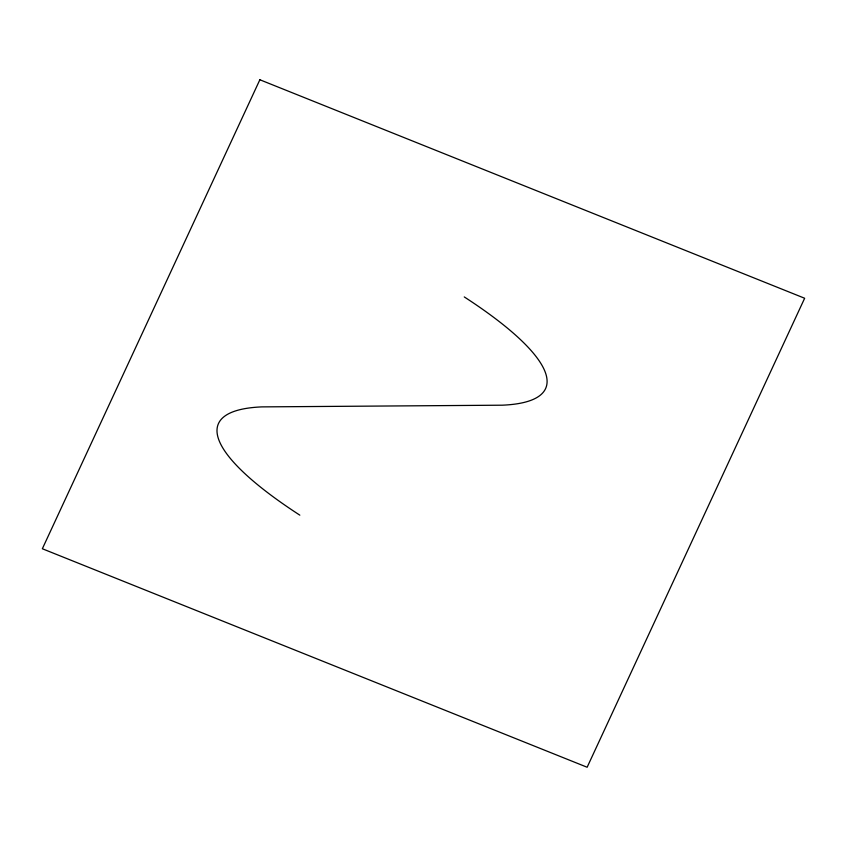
<?xml version="1.0" encoding="UTF-8"?>
<svg xmlns="http://www.w3.org/2000/svg" width="847" height="847" viewBox="0 0 847 847"><rect width="100%" height="100%" fill="white"/><g stroke="black" fill="none" stroke-linecap="round" stroke-linejoin="round"><path stroke-width="1.27" d="M299.827 515.156A332.977 73.202 21.7 0 1 261.903 406.888L502.186 405.194A332.977 73.202 21.7 0 0 464.262 296.926M259.86 79.756L42.35 548.75L587.14 767.244L804.65 298.25L259.86 79.756"/></g></svg>
